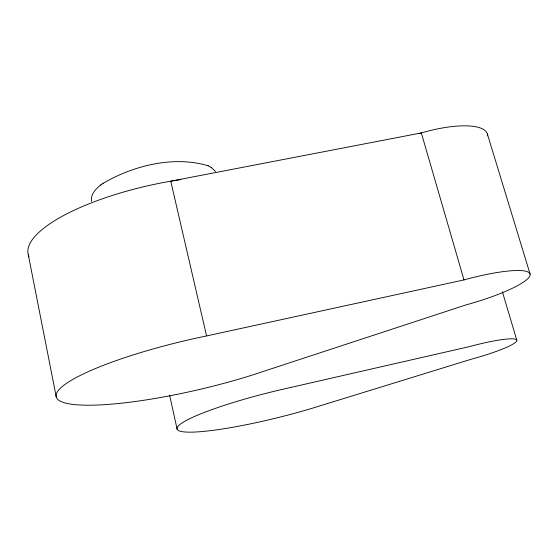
<?xml version="1.0" encoding="UTF-8"?>
<svg xmlns="http://www.w3.org/2000/svg" width="558" height="558" viewBox="0 0 558 558"><rect width="100%" height="100%" fill="white"/><g stroke="black" fill="none" stroke-linecap="round" stroke-linejoin="round"><path stroke-width="0.84" d="M100.928 184.872C95.976 188.737 90.166 194.456 91.582 201.389M102.818 183.484C133.167 165.628 173.81 155.389 208.267 165.817M100.67 185.068L103.07 183.303M290.641 387.482L469.717 346.546A48.051 6.326 -15.3 0 1 516.854 340.373A48.051 6.326 -15.3 0 1 470.819 359.359L313.38 407.898A100.621 13.225 -13.9 0 1 177.73 430.037A100.621 13.225 -13.9 0 1 290.641 387.482M206.572 335.937L463.991 279.914A67.141 12.304 -15.8 0 1 530.149 274.424A67.141 12.304 -15.8 0 1 466.132 304.863L264.067 371.189A140.47 25.396 -13.1 0 1 226.918 382.516A140.463 25.389 -13.1 0 1 56.463 397.589A140.463 25.389 -13.1 0 1 206.572 335.937L170.755 181.19L421.332 132.93L463.991 279.914M211.05 167.302L215.528 171.522M207.953 165.649L211.37 167.477M487.385 134.011L530.079 274.041M502.395 291.778L516.778 340.08M169.625 395.224L177.123 429.186M28.312 254.846L56.295 397.143M419.107 133.599A65.119 20.13 -16.9 0 1 487.615 135.845M29.009 256.806A136.285 41.578 -12.2 0 1 180.918 179.557"/></g></svg>
